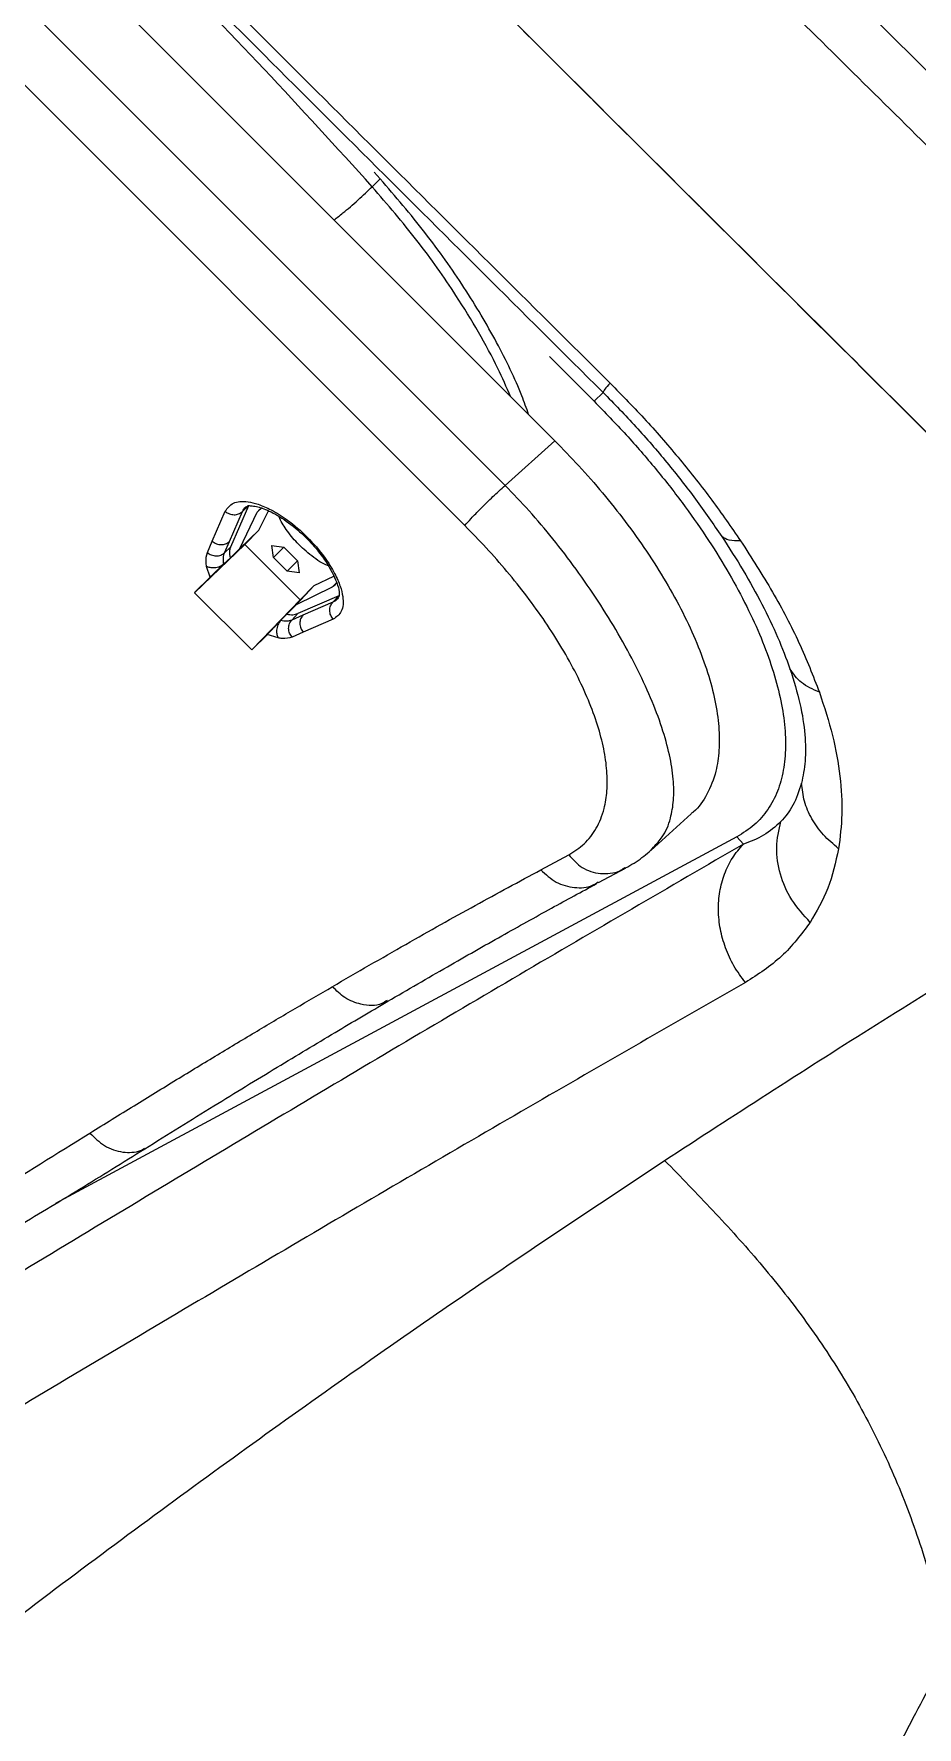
# Model space of a CAD drawing. Extents: x 1076 to 1148, y 508 to 635.
# Drawn here: x 1131.85 to 1136.08, y 567.59 to 575.71 of the extents above; entities that cross this region are included whole.
import ezdxf

# ---------------------------------------------------------------- set-up
doc = ezdxf.new("R2010")
doc.units = 0
doc.header["$MEASUREMENT"] = 0
doc.layers.add('1', color=4, linetype='Continuous')

# ---------------------------------------------------------------- blocks, each defined once
blk = doc.blocks.new('2020 HS PILLOW')
at = {"layer": '1', "color": 2}
for points, knots in [([(5.8034, -0.0127), (5.5758, -0.0117), (5.1207, -0.0097), (4.4379, -0.0073), (3.7551, -0.0052), (3.0724, -0.0034), (2.3896, -0.0021), (1.7069, -0.001), (1.0241, -0.0003), (0.3414, 0), (-0.3414, 0), (-1.0241, -0.0003), (-1.7069, -0.001), (-2.3896, -0.0021), (-3.0724, -0.0034), (-3.7551, -0.0052), (-4.4379, -0.0073), (-5.1207, -0.0097), (-5.5758, -0.0117), (-5.8034, -0.0127)], [0, 0, 0, 0, 0.058824, 0.117648, 0.176472, 0.235295, 0.294119, 0.352942, 0.411765, 0.470588, 0.529412, 0.588235, 0.647058, 0.705881, 0.764705, 0.823528, 0.882352, 0.941176, 1, 1, 1, 1]), ([(5.8027, -0.0093), (4.0523, -0.005), (0.1838, 0.0045), (-3.6846, -0.0044), (-5.8027, -0.0093)], [0, 0, 0, 0, 0.452479, 1, 1, 1, 1]), ([(-5.1105, -0.9929), (-5.0125, -0.992), (-4.8162, -0.9901), (-4.5213, -0.9874), (-4.2256, -0.9849), (-3.929, -0.9826), (-3.6317, -0.9804), (-3.3335, -0.9784), (-3.0345, -0.9766), (-2.7347, -0.9749), (-2.4341, -0.9734), (-2.1327, -0.9721), (-1.8304, -0.9709), (-1.5274, -0.9699), (-1.2235, -0.9691), (-0.9188, -0.9685), (-0.6132, -0.968), (-0.3069, -0.9677), (0.0908, -0.9676), (0.5785, -0.9679), (1.1551, -0.9689), (1.7288, -0.9705), (2.2996, -0.9727), (2.8674, -0.9755), (3.4323, -0.979), (3.9943, -0.983), (4.5534, -0.9876), (4.9251, -0.9912), (5.1105, -0.9929)], [0, 0, 0, 0, 0.028776, 0.057631, 0.086566, 0.11558, 0.144673, 0.173846, 0.203098, 0.232429, 0.26184, 0.291331, 0.320902, 0.350552, 0.380282, 0.410091, 0.439981, 0.46995, 0.5, 0.556693, 0.613101, 0.669223, 0.725062, 0.780616, 0.835887, 0.890874, 0.945579, 1, 1, 1, 1]), ([(5.1101, -1.4421), (5.0128, -1.4412), (4.8181, -1.4394), (4.5261, -1.4369), (4.2341, -1.4345), (3.9421, -1.4324), (3.6501, -1.4303), (3.3581, -1.4285), (3.0661, -1.4267), (2.7741, -1.4252), (2.4821, -1.4238), (2.1901, -1.4225), (1.8981, -1.4214), (1.606, -1.4205), (1.314, -1.4197), (1.022, -1.4191), (0.73, -1.4186), (0.438, -1.4183), (0.146, -1.4182), (-0.146, -1.4182), (-0.438, -1.4183), (-0.73, -1.4186), (-1.022, -1.4191), (-1.314, -1.4197), (-1.606, -1.4205), (-1.8981, -1.4214), (-2.1901, -1.4225), (-2.4821, -1.4238), (-2.7741, -1.4252), (-3.0661, -1.4267), (-3.3581, -1.4285), (-3.6501, -1.4303), (-3.9421, -1.4324), (-4.2341, -1.4345), (-4.5261, -1.4369), (-4.8181, -1.4394), (-5.0128, -1.4412), (-5.1101, -1.4421)], [0, 0, 0, 0, 0.028576, 0.05715, 0.085725, 0.114298, 0.142871, 0.171443, 0.200015, 0.228587, 0.257158, 0.285728, 0.314298, 0.342868, 0.371438, 0.400008, 0.428577, 0.457146, 0.485715, 0.514285, 0.542854, 0.571423, 0.599992, 0.628562, 0.657132, 0.685702, 0.714272, 0.742842, 0.771413, 0.799985, 0.828557, 0.857129, 0.885702, 0.914275, 0.94285, 0.971424, 1, 1, 1, 1])]:
    blk.add_open_spline(points, degree=3, knots=knots, dxfattribs=at)
blk = doc.blocks.new('2026 TX')
at = {"layer": '1', "color": 3}
for p, q in [((62.8055, 53.2978), (52.9458, 63.1574)), ((53.9673, 58.5798), (58.5798, 53.9673)), ((58.3419, 53.753), (53.753, 58.3419)), ((58.1493, 53.5603), (53.5603, 58.1493)), ((57.7048, 55.1848), (57.7452, 55.2236)), ((57.743, 55.2229), (57.7143, 55.2541)), ((58.5542, 54.3709), (58.7688, 54.1563)), ((58.8114, 54.199), (58.7688, 54.1563)), ((58.5798, 53.9673), (58.3419, 53.753)), ((57.0274, 53.4588), (57.1131, 53.656)), ((57.0826, 53.6272), (57.1131, 53.656)), ((56.9382, 53.4854), (57.0005, 53.6287)), ((57.0203, 53.4839), (57.0826, 53.6272)), ((57.0699, 53.4512), (57.1538, 53.6241)), ((57.1775, 53.6465), (57.1538, 53.6241)), ((57.1538, 53.6241), (57.1657, 53.6383)), ((57.1616, 53.5377), (57.2072, 53.6318)), ((56.9147, 53.4314), (56.9382, 53.4854)), ((57.1616, 53.5377), (57.0699, 53.4512)), ((57.0942, 53.4702), (57.1616, 53.5377)), ((56.8535, 53.2388), (57.0942, 53.4702)), ((57.025, 53.4062), (56.9938, 53.3768)), ((56.9967, 53.4298), (57.0203, 53.4839)), ((56.9967, 53.4298), (57.0274, 53.4588)), ((57.0699, 53.4512), (57.025, 53.4062)), ((57.3593, 53.2051), (57.0942, 53.4702)), ((57.2234, 53.465), (57.2809, 53.4571)), ((57.2313, 53.4075), (57.2234, 53.465)), ((57.2313, 53.4075), (57.2809, 53.4571)), ((57.2966, 53.3422), (57.2313, 53.4075)), ((57.2809, 53.4571), (57.3462, 53.3918)), ((56.9278, 53.313), (56.9112, 53.3648)), ((57.2966, 53.3422), (57.345, 53.3906)), ((57.3541, 53.3343), (57.2966, 53.3422)), ((57.3462, 53.3918), (57.3541, 53.3343)), ((56.8535, 53.2389), (56.9278, 53.3131)), ((57.3403, 53.1808), (57.4267, 53.2725)), ((57.5132, 53.2647), (57.3403, 53.1808)), ((57.4267, 53.2725), (57.3593, 53.2051)), ((57.4267, 53.2725), (57.5209, 53.3181)), ((57.5132, 53.2647), (57.5307, 53.2832)), ((57.5272, 53.2746), (57.5132, 53.2647)), ((57.5331, 53.2893), (57.5272, 53.2746)), ((57.1279, 52.9644), (56.8535, 53.2388)), ((57.1279, 52.9644), (57.3593, 53.2051)), ((57.2953, 53.1359), (57.3403, 53.1808)), ((57.5451, 53.224), (57.3479, 53.1383)), ((57.5163, 53.1935), (57.373, 53.1312)), ((57.5163, 53.1935), (57.5451, 53.224)), ((57.2659, 53.1047), (57.2953, 53.1359)), ((57.3479, 53.1383), (57.3189, 53.1076)), ((57.373, 53.1312), (57.3189, 53.1076)), ((57.5178, 53.1114), (57.3745, 53.0491)), ((57.2022, 53.0387), (57.128, 52.9644)), ((57.2539, 53.0221), (57.2021, 53.0387)), ((57.3745, 53.0491), (57.3205, 53.0256)), ((59.0404, 52.0034), (59.2345, 52.1783)), ((59.453, 52.0682), (56.1861, 50.3104)), ((59.4844, 52.0337), (59.453, 52.0682)), ((58.5132, 51.9104), (58.6473, 51.9826)), ((59.0401, 52.0037), (59.0538, 52.0198)), ((58.7905, 51.8491), (58.92, 51.9188)), ((58.9088, 51.9165), (58.9179, 51.9221))]:
    blk.add_line(p, q, dxfattribs=at)
for points, knots in [([(54.2435, 58.8454), (54.6255, 58.4607), (55.3895, 57.6911), (56.5397, 56.5397), (57.6911, 55.3895), (58.4607, 54.6255), (58.8455, 54.2435)], [0, 0, 0, 0, 0.25, 0.5, 0.75, 1, 1, 1, 1]), ([(54.199, 58.8114), (54.5821, 58.426), (55.3483, 57.6551), (56.5012, 56.5012), (57.6551, 55.3483), (58.426, 54.5821), (58.8114, 54.199)], [0, 0, 0, 0, 0.25, 0.5, 0.75, 1, 1, 1, 1]), ([(57.7048, 55.1848), (57.5335, 55.3732), (57.1907, 55.7504), (56.6538, 56.3002), (56.1039, 56.8371), (55.7268, 57.18), (55.5384, 57.3513)], [0, 0, 0, 0, 0.249814, 0.5, 0.750186, 1, 1, 1, 1]), ([(58.455, 54.0922), (58.4444, 54.1223), (58.4054, 54.2331), (58.3061, 54.4374), (58.1504, 54.7006), (57.963, 54.9664), (57.8164, 55.1373), (57.743, 55.2229)], [0, 0, 0, 0, 0.085493, 0.314908, 0.543749, 0.771566, 1, 1, 1, 1]), ([(57.522, 55.0252), (57.5359, 55.0359), (57.5711, 55.0629), (57.6253, 55.1103), (57.6727, 55.1535), (57.6941, 55.1743), (57.7048, 55.1848)], [0, 0, 0, 0, 0.245493, 0.62191, 0.810334, 1, 1, 1, 1]), ([(58.3683, 54.1788), (58.3487, 54.2236), (58.3047, 54.3244), (58.2166, 54.4871), (58.0912, 54.692), (57.9248, 54.9281), (57.7782, 55.0992), (57.7048, 55.1848)], [0, 0, 0, 0, 0.1384, 0.311386, 0.483886, 0.741599, 1, 1, 1, 1]), ([(58.8455, 54.2435), (58.836, 54.2323), (58.8169, 54.2098), (58.8133, 54.2026), (58.8114, 54.199)], [0, 0, 0, 0, 0.4981632, 1, 1, 1, 1]), ([(58.8455, 54.2435), (58.9038, 54.1839), (59.0204, 54.0649), (59.1827, 53.8764), (59.3353, 53.6836), (59.4259, 53.5525), (59.4713, 53.487)], [0, 0, 0, 0, 0.249994, 0.499998, 0.75, 1, 1, 1, 1]), ([(58.7688, 54.1563), (58.8205, 54.1032), (58.9228, 53.9982), (59.0637, 53.8349), (59.1919, 53.6718), (59.3064, 53.5094), (59.4068, 53.3491), (59.4928, 53.192), (59.5638, 53.0394), (59.6194, 52.8925), (59.6591, 52.7524), (59.6825, 52.6203), (59.6892, 52.4975), (59.6786, 52.3852), (59.6504, 52.2844), (59.6037, 52.1969), (59.5395, 52.1222), (59.4821, 52.0864), (59.453, 52.0682)], [0, 0, 0, 0, 0.0654181, 0.1292704, 0.1919001, 0.2536051, 0.3146424, 0.3752349, 0.4355794, 0.4958566, 0.5562414, 0.6169131, 0.6780662, 0.7399195, 0.8027254, 0.8667755, 0.9324061, 1, 1, 1, 1]), ([(58.8114, 54.199), (58.8647, 54.1445), (58.9712, 54.0356), (59.1191, 53.8632), (59.2577, 53.6872), (59.3395, 53.5683), (59.3804, 53.5088)], [0, 0, 0, 0, 0.249981, 0.499983, 0.749992, 1, 1, 1, 1]), ([(58.5798, 53.9673), (58.6188, 53.9274), (58.6982, 53.846), (58.8114, 53.716), (58.9205, 53.5789), (59.0226, 53.436), (59.1154, 53.2894), (59.1965, 53.1418), (59.2637, 52.9958), (59.3155, 52.8543), (59.3507, 52.7199), (59.3689, 52.5952), (59.37, 52.4823), (59.3538, 52.3715), (59.313, 52.2718), (59.2702, 52.2055), (59.2371, 52.1821), (59.2334, 52.1795)], [0, 0, 0, 0, 0.059671, 0.121625, 0.185722, 0.251773, 0.319539, 0.38873, 0.459004, 0.529978, 0.601233, 0.672327, 0.742816, 0.812269, 0.90231, 0.989173, 1, 1, 1, 1]), ([(58.1493, 53.5603), (58.1583, 53.5709), (58.1768, 53.5927), (58.225, 53.6419), (58.2822, 53.6981), (58.3224, 53.735), (58.3419, 53.753)], [0, 0, 0, 0, 0.243262, 0.5, 0.756739, 1, 1, 1, 1]), ([(59.0538, 52.0198), (59.0684, 52.0352), (59.1052, 52.0739), (59.1356, 52.1497), (59.152, 52.2433), (59.1507, 52.3445), (59.1323, 52.4609), (59.0961, 52.5915), (59.0421, 52.7338), (58.9718, 52.8847), (58.8871, 53.0403), (58.7906, 53.1965), (58.6854, 53.3493), (58.5743, 53.4945), (58.4607, 53.6298), (58.3807, 53.7127), (58.3419, 53.753)], [0, 0, 0, 0, 0.056014, 0.141178, 0.209541, 0.281026, 0.354993, 0.430685, 0.507267, 0.583858, 0.659578, 0.7336, 0.805288, 0.873954, 0.938822, 1, 1, 1, 1]), ([(57.0005, 53.6287), (57.0114, 53.6439), (57.0338, 53.6752), (57.0957, 53.6793), (57.1599, 53.6637), (57.2238, 53.636), (57.3051, 53.5851), (57.3962, 53.507), (57.4742, 53.4159), (57.5251, 53.3347), (57.5528, 53.2708), (57.5684, 53.2066), (57.5643, 53.1447), (57.533, 53.1223), (57.5178, 53.1114)], [0, 0, 0, 0, 0.097563, 0.19992, 0.257079, 0.322032, 0.400952, 0.500054, 0.599124, 0.677958, 0.742957, 0.800099, 0.902441, 1, 1, 1, 1]), ([(57.0826, 53.6272), (57.0869, 53.6358), (57.093, 53.6479), (57.1055, 53.6534), (57.1092, 53.655)], [0, 0, 0, 0, 0.709763, 1, 1, 1, 1]), ([(57.1079, 53.6562), (57.1125, 53.6561), (57.1206, 53.6558), (57.1444, 53.6532), (57.1775, 53.6445), (57.2241, 53.6257), (57.2935, 53.5853), (57.375, 53.5178), (57.4408, 53.4466), (57.4827, 53.3887), (57.5113, 53.3401), (57.533, 53.2948), (57.5489, 53.2475), (57.5464, 53.2285), (57.545, 53.2183)], [0, 0, 0, 0, 0.088578, 0.156893, 0.205962, 0.25702, 0.369746, 0.484469, 0.581793, 0.66442, 0.711627, 0.786334, 0.884981, 1, 1, 1, 1]), ([(57.4941, 53.3684), (57.493, 53.3687), (57.4696, 53.3755), (57.4153, 53.4129), (57.3456, 53.4734), (57.2935, 53.5391), (57.2643, 53.5835), (57.2586, 53.6019), (57.2584, 53.6025)], [0, 0, 0, 0, 0.013868, 0.284499, 0.544843, 0.779509, 0.992392, 1, 1, 1, 1]), ([(58.6473, 51.9826), (58.6731, 51.999), (58.7255, 52.0325), (58.7824, 52.1073), (58.8175, 52.1939), (58.8325, 52.288), (58.8321, 52.3838), (58.8172, 52.4893), (58.7875, 52.603), (58.7435, 52.7229), (58.6861, 52.8468), (58.6165, 52.9726), (58.5365, 53.0981), (58.448, 53.2212), (58.3528, 53.34), (58.2535, 53.4536), (58.1837, 53.5251), (58.1493, 53.5603)], [0, 0, 0, 0, 0.079229, 0.16132, 0.245681, 0.310111, 0.375147, 0.440488, 0.505842, 0.570934, 0.635507, 0.699327, 0.762174, 0.823844, 0.88415, 0.94292, 1, 1, 1, 1]), ([(59.4713, 53.487), (59.4513, 53.4868), (59.4113, 53.4863), (59.3907, 53.5013), (59.3804, 53.5088)], [0, 0, 0, 0, 0.4987163, 1, 1, 1, 1]), ([(59.3804, 53.5088), (59.4157, 53.4541), (59.4862, 53.3448), (59.5756, 53.1825), (59.6522, 53.0235), (59.6892, 52.9238), (59.7077, 52.8739)], [0, 0, 0, 0, 0.2500196, 0.5000336, 0.7500214, 1, 1, 1, 1]), ([(59.4713, 53.487), (59.5237, 53.4053), (59.6285, 53.242), (59.7567, 52.9973), (59.8183, 52.8399), (59.8491, 52.7612)], [0, 0, 0, 0, 0.333363, 0.666697, 1, 1, 1, 1]), ([(56.9112, 53.3648), (56.91, 53.3715), (56.9056, 53.3975), (56.9108, 53.417), (56.9147, 53.4314)], [0, 0, 0, 0, 0.258766, 1, 1, 1, 1]), ([(56.9147, 53.4314), (56.9208, 53.4271), (56.9301, 53.4205), (56.945, 53.4163), (56.9569, 53.4149), (56.9686, 53.4158), (56.9829, 53.4195), (56.9913, 53.4258), (56.9967, 53.4298)], [0, 0, 0, 0, 0.239825, 0.368597, 0.5, 0.631403, 0.760175, 1, 1, 1, 1]), ([(56.9938, 53.3768), (56.9923, 53.387), (56.9895, 53.4074), (56.9943, 53.4224), (56.9967, 53.4298)], [0, 0, 0, 0, 0.49998, 1, 1, 1, 1]), ([(57.025, 53.4062), (57.0234, 53.4166), (57.0204, 53.4368), (57.0251, 53.4516), (57.0274, 53.4588)], [0, 0, 0, 0, 0.513146, 1, 1, 1, 1]), ([(56.9937, 53.3768), (56.9875, 53.372), (56.9745, 53.3622), (56.9499, 53.3566), (56.9276, 53.3577), (56.9165, 53.3625), (56.9112, 53.3648)], [0, 0, 0, 0, 0.270701, 0.56238, 0.789375, 1, 1, 1, 1]), ([(56.9278, 53.313), (56.9317, 53.3168), (56.9396, 53.3247), (56.9548, 53.3394), (56.9684, 53.3525), (56.9779, 53.3617), (56.9866, 53.37), (56.9915, 53.3746), (56.9937, 53.3767)], [0, 0, 0, 0, 0.269369, 0.560533, 0.695009, 0.8135, 0.914547, 1, 1, 1, 1]), ([(57.5444, 53.2203), (57.5426, 53.2165), (57.5369, 53.204), (57.5247, 53.1978), (57.5163, 53.1935)], [0, 0, 0, 0, 0.308793, 1, 1, 1, 1]), ([(57.2021, 53.0387), (57.2059, 53.0426), (57.2138, 53.0505), (57.2285, 53.0657), (57.2416, 53.0793), (57.2508, 53.0888), (57.2591, 53.0975), (57.2637, 53.1024), (57.2658, 53.1046)], [0, 0, 0, 0, 0.269391, 0.56056, 0.695036, 0.81353, 0.914582, 1, 1, 1, 1]), ([(57.2659, 53.1046), (57.2611, 53.0984), (57.2513, 53.0854), (57.2457, 53.0608), (57.2468, 53.0385), (57.2516, 53.0274), (57.2539, 53.0221)], [0, 0, 0, 0, 0.270705, 0.562384, 0.789377, 1, 1, 1, 1]), ([(57.3189, 53.1076), (57.3115, 53.1052), (57.2965, 53.1004), (57.2761, 53.1032), (57.2659, 53.1047)], [0, 0, 0, 0, 0.50002, 1, 1, 1, 1]), ([(57.2953, 53.1359), (57.3057, 53.1343), (57.3259, 53.1313), (57.3407, 53.136), (57.3479, 53.1383)], [0, 0, 0, 0, 0.513146, 1, 1, 1, 1]), ([(57.3205, 53.0256), (57.3162, 53.0317), (57.3096, 53.041), (57.3053, 53.0559), (57.304, 53.0678), (57.3049, 53.0795), (57.3086, 53.0938), (57.3149, 53.1022), (57.3189, 53.1076)], [0, 0, 0, 0, 0.239825, 0.368597, 0.5, 0.631403, 0.760175, 1, 1, 1, 1]), ([(57.3205, 53.0256), (57.3061, 53.0217), (57.2866, 53.0165), (57.2606, 53.0209), (57.2539, 53.0221)], [0, 0, 0, 0, 0.741234, 1, 1, 1, 1]), ([(59.8491, 52.7612), (59.8179, 52.7752), (59.7555, 52.8032), (59.7236, 52.8503), (59.7077, 52.8739)], [0, 0, 0, 0, 0.499399, 1, 1, 1, 1]), ([(59.7077, 52.8739), (59.7253, 52.8171), (59.7604, 52.7037), (59.7818, 52.5561), (59.7839, 52.4273), (59.7703, 52.36), (59.7635, 52.3263)], [0, 0, 0, 0, 0.249971, 0.499932, 0.749951, 1, 1, 1, 1]), ([(59.1066, 50.5178), (59.4361, 50.7313), (60.0951, 51.1582), (61.0652, 51.7512), (62.0178, 52.312), (62.631, 52.6541), (62.9376, 52.8252)], [0, 0, 0, 0, 0.250002, 0.500003, 0.750006, 1, 1, 1, 1]), ([(59.8491, 52.7612), (59.8717, 52.6915), (59.917, 52.5521), (59.9507, 52.3572), (59.9615, 52.1746), (59.9478, 52.0661), (59.941, 52.0118)], [0, 0, 0, 0, 0.249989, 0.499974, 0.749983, 1, 1, 1, 1]), ([(59.7635, 52.3263), (59.7509, 52.2884), (59.7258, 52.2126), (59.685, 52.1652), (59.6646, 52.1416)], [0, 0, 0, 0, 0.499937, 1, 1, 1, 1]), ([(59.941, 52.0118), (59.9154, 52.0333), (59.8644, 52.0762), (59.8098, 52.1544), (59.7727, 52.2387), (59.7666, 52.2971), (59.7635, 52.3263)], [0, 0, 0, 0, 0.2506578, 0.4998742, 0.7492065, 1, 1, 1, 1]), ([(59.6646, 52.1416), (59.6379, 52.1179), (59.5845, 52.0705), (59.5178, 52.0459), (59.4844, 52.0337)], [0, 0, 0, 0, 0.499974, 1, 1, 1, 1]), ([(59.8046, 51.6585), (59.773, 51.6936), (59.71, 51.7634), (59.6565, 51.8892), (59.6358, 52.0196), (59.655, 52.1008), (59.6646, 52.1416)], [0, 0, 0, 0, 0.251238, 0.499968, 0.748731, 1, 1, 1, 1]), ([(59.4844, 52.0337), (59.1282, 51.8266), (58.4158, 51.4124), (57.3186, 50.7621), (56.2047, 50.0943), (55.0753, 49.4108), (54.3114, 48.9437), (53.9294, 48.7101)], [0, 0, 0, 0, 0.199999, 0.399999, 0.599999, 0.799999, 1, 1, 1, 1]), ([(59.4939, 51.3703), (59.4748, 51.3962), (59.4367, 51.4476), (59.3969, 51.5351), (59.3716, 51.6256), (59.3624, 51.7172), (59.369, 51.8069), (59.3918, 51.8917), (59.4292, 51.9699), (59.466, 52.0123), (59.4844, 52.0337)], [0, 0, 0, 0, 0.126977, 0.252231, 0.376387, 0.500006, 0.623625, 0.747779, 0.873028, 1, 1, 1, 1]), ([(58.6473, 51.9826), (58.6671, 51.9601), (58.6973, 51.9258), (58.7531, 51.901), (58.799, 51.891), (58.8457, 51.8932), (58.8839, 51.8997), (58.9031, 51.9127), (58.9088, 51.9165)], [0, 0, 0, 0, 0.297402, 0.454927, 0.615103, 0.775243, 0.932661, 1, 1, 1, 1]), ([(58.9096, 51.9135), (58.937, 51.929), (58.9924, 51.9603), (59.0354, 51.9997), (59.0571, 52.0195)], [0, 0, 0, 0, 0.495574, 1, 1, 1, 1]), ([(59.941, 52.0118), (59.9264, 51.9464), (59.897, 51.8157), (59.8354, 51.7109), (59.8046, 51.6585)], [0, 0, 0, 0, 0.49997, 1, 1, 1, 1]), ([(57.5136, 51.3503), (57.632, 51.4188), (57.8665, 51.5545), (58.1996, 51.741), (58.4093, 51.8543), (58.5132, 51.9104)], [0, 0, 0, 0, 0.339855, 0.673188, 1, 1, 1, 1]), ([(58.5132, 51.9104), (58.5369, 51.8886), (58.5845, 51.8451), (58.6741, 51.8215), (58.7467, 51.8245), (58.7794, 51.8468), (58.7883, 51.8529)], [0, 0, 0, 0, 0.296663, 0.593327, 0.88999, 1, 1, 1, 1]), ([(57.7797, 51.2802), (57.8755, 51.336), (58.0616, 51.4444), (58.3222, 51.5922), (58.5607, 51.725), (58.7089, 51.8053), (58.7805, 51.8441)], [0, 0, 0, 0, 0.273548, 0.531424, 0.773583, 1, 1, 1, 1]), ([(59.8046, 51.6585), (59.7616, 51.6014), (59.6756, 51.4873), (59.5545, 51.4093), (59.4939, 51.3703)], [0, 0, 0, 0, 0.499982, 1, 1, 1, 1]), ([(59.4939, 51.3703), (59.1371, 51.1656), (58.4233, 50.7562), (57.3245, 50.113), (56.2092, 49.4524), (55.0787, 48.7758), (54.3141, 48.3133), (53.9319, 48.082)], [0, 0, 0, 0, 0.199999, 0.399999, 0.599999, 0.799999, 1, 1, 1, 1]), ([(56.3517, 50.6488), (56.4224, 50.6927), (56.5626, 50.7797), (56.7663, 50.9045), (56.9631, 51.0239), (57.1525, 51.1376), (57.3359, 51.2464), (57.4545, 51.3158), (57.5136, 51.3503)], [0, 0, 0, 0, 0.174694, 0.346058, 0.514092, 0.678797, 0.840172, 1, 1, 1, 1]), ([(57.7771, 51.2845), (57.7686, 51.2789), (57.733, 51.2553), (57.6574, 51.26), (57.5737, 51.292), (57.5331, 51.3314), (57.5136, 51.3503)], [0, 0, 0, 0, 0.111661, 0.467233, 0.743895, 1, 1, 1, 1]), ([(56.6147, 50.5735), (56.7256, 50.6425), (56.941, 50.7766), (57.244, 50.9614), (57.5222, 51.1286), (57.6958, 51.2308), (57.7797, 51.2802)], [0, 0, 0, 0, 0.273544, 0.531421, 0.773583, 1, 1, 1, 1]), ([(53.7359, 49.233), (53.8293, 49.271), (54.0166, 49.3472), (54.3353, 49.4968), (54.6816, 49.6722), (55.0563, 49.8749), (55.4561, 50.1031), (55.8848, 50.3579), (56.1933, 50.5501), (56.3517, 50.6488)], [0, 0, 0, 0, 0.142203, 0.285186, 0.42774, 0.570585, 0.713116, 0.852662, 1, 1, 1, 1]), ([(56.3517, 50.6488), (56.374, 50.6269), (56.4084, 50.5933), (56.4642, 50.5675), (56.509, 50.5558), (56.5528, 50.5553), (56.5894, 50.56), (56.6067, 50.5723), (56.6127, 50.5765)], [0, 0, 0, 0, 0.288443, 0.44377, 0.60241, 0.76105, 0.916378, 1, 1, 1, 1]), ([(53.9947, 49.1689), (54.077, 49.2018), (54.2394, 49.2667), (54.507, 49.3883), (54.7862, 49.5244), (55.0768, 49.675), (55.3749, 49.8371), (55.6783, 50.0088), (55.9855, 50.1887), (56.2957, 50.3754), (56.5095, 50.5081), (56.6147, 50.5735)], [0, 0, 0, 0, 0.124611, 0.245868, 0.364018, 0.479073, 0.590974, 0.697792, 0.801566, 0.902294, 1, 1, 1, 1]), ([(54.0783, 46.7956), (54.4136, 47.0709), (55.0841, 47.6214), (56.0928, 48.3999), (57.1014, 49.144), (58.1083, 49.8539), (58.7739, 50.2965), (59.1066, 50.5178)], [0, 0, 0, 0, 0.2, 0.4, 0.6, 0.8, 1, 1, 1, 1]), ([(59.1066, 50.5178), (59.1844, 50.4381), (59.3406, 50.278), (59.5664, 50.0276), (59.7781, 49.7611), (59.9697, 49.4755), (60.137, 49.1704), (60.2765, 48.8472), (60.3892, 48.5084), (60.4409, 48.2752), (60.4669, 48.1576)], [0, 0, 0, 0, 0.119309, 0.239772, 0.361639, 0.485148, 0.610554, 0.738085, 0.86789, 1, 1, 1, 1]), ([(60.4669, 48.1576), (60.402, 48.0392), (60.2721, 47.8024), (60.0826, 47.4176), (59.9552, 47.1532), (59.8915, 47.021)], [0, 0, 0, 0, 0.33332, 0.66665, 1, 1, 1, 1])]:
    blk.add_open_spline(points, degree=3, knots=knots, dxfattribs=at)
for points in [[(57.0005, 53.6287), (57.0069, 53.6243), (57.0196, 53.6154), (57.0428, 53.6113), (57.0655, 53.6146), (57.0769, 53.623), (57.0826, 53.6272)], [(56.9382, 53.4854), (56.9445, 53.4809), (56.9572, 53.4721), (56.9805, 53.468), (57.0032, 53.4712), (57.0146, 53.4797), (57.0203, 53.4839)], [(57.5178, 53.1114), (57.5134, 53.1178), (57.5045, 53.1305), (57.5004, 53.1537), (57.5037, 53.1764), (57.5121, 53.1878), (57.5163, 53.1935)], [(57.373, 53.1312), (57.3688, 53.1255), (57.3603, 53.1141), (57.3571, 53.0914), (57.3612, 53.0681), (57.37, 53.0555), (57.3745, 53.0491)]]:
    blk.add_open_spline(points, degree=3, dxfattribs=at)
at = {"layer": '1', "color": 3, "xscale": -1, "rotation": 135.0000000000002}
blk.add_blockref('2020 HS PILLOW', (57.1168, 57.2432), dxfattribs=at)

msp = doc.modelspace()

# ---------------------------------------------------------------- block references
at = {"layer": '1'}
msp.add_blockref('2026 TX', (1075.7625, 519.7937), dxfattribs=at)

doc.saveas('drawing.dxf')
